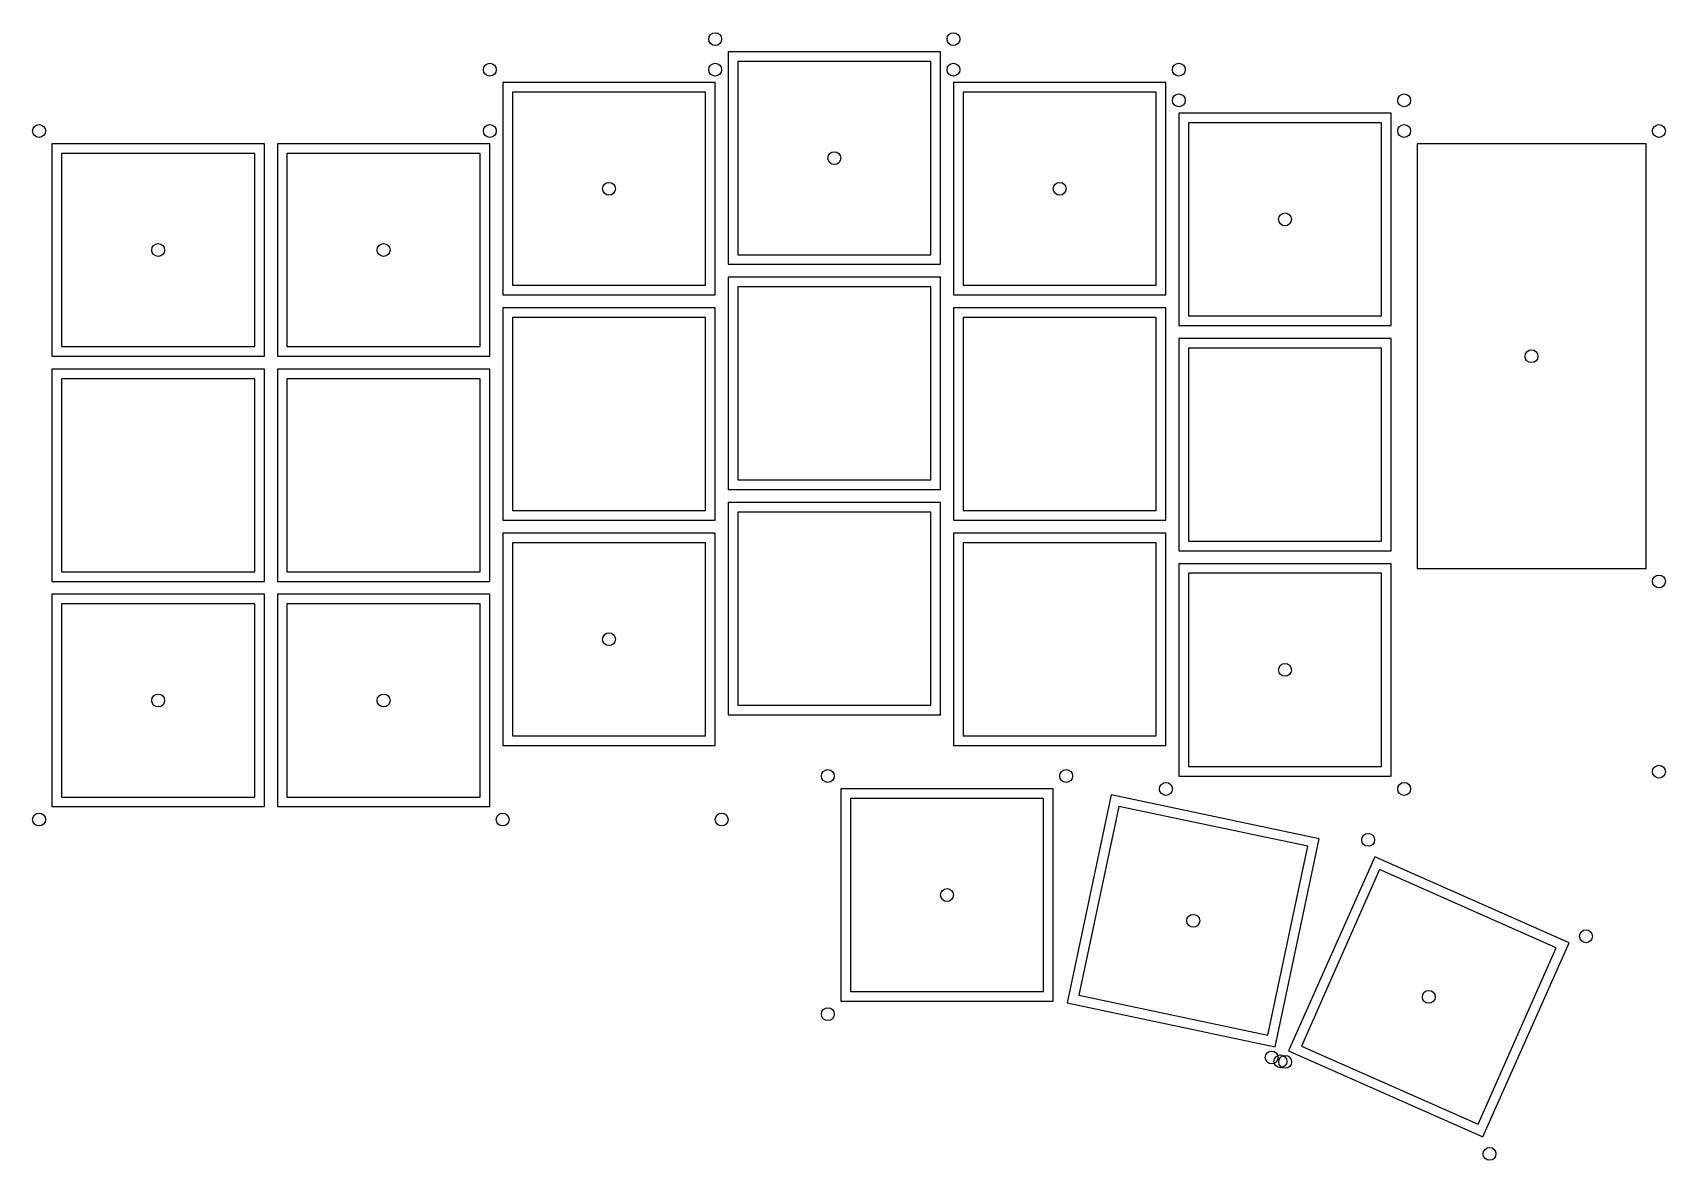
# Model space of a CAD drawing. Header units: millimetres. Extents: x -10 to 117, y -36 to 52.
import ezdxf

# ---------------------------------------------------------------- set-up
doc = ezdxf.new("R2010")
doc.units = ezdxf.units.MM

msp = doc.modelspace()

# ---------------------------------------------------------------- linework, layer by layer
for p, q in [((60.75, 50.39), (44.25, 50.39)), ((44.25, 50.39), (44.25, 33.89)), ((60, 49.64), (45, 49.64)), ((45, 49.64), (45, 34.64)), ((60, 34.64), (60, 49.64)), ((60.75, 33.89), (60.75, 50.39)), ((43.25, 48.01), (26.75, 48.01)), ((26.75, 48.01), (26.75, 31.51)), ((42.5, 47.26), (27.5, 47.26)), ((27.5, 47.26), (27.5, 32.26)), ((42.5, 32.26), (42.5, 47.26)), ((43.25, 31.51), (43.25, 48.01)), ((78.25, 48.01), (61.75, 48.01)), ((61.75, 48.01), (61.75, 31.51)), ((77.5, 47.26), (62.5, 47.26)), ((62.5, 47.26), (62.5, 32.26)), ((77.5, 32.26), (77.5, 47.26)), ((78.25, 31.51), (78.25, 48.01)), ((95.75, 45.63), (79.25, 45.63)), ((79.25, 45.63), (79.25, 29.13)), ((95, 44.88), (80, 44.88)), ((80, 44.88), (80, 29.88)), ((95, 29.88), (95, 44.88)), ((95.75, 29.13), (95.75, 45.63)), ((8.25, 43.25), (-8.25, 43.25)), ((-8.25, 43.25), (-8.25, 26.75)), ((8.25, 26.75), (8.25, 43.25)), ((25.75, 43.25), (9.25, 43.25)), ((9.25, 43.25), (9.25, 26.75)), ((25.75, 26.75), (25.75, 43.25)), ((115.53, 43.25), (97.75, 43.25)), ((97.75, 43.25), (97.75, 10.25)), ((115.53, 10.25), (115.53, 43.25)), ((7.5, 42.5), (-7.5, 42.5)), ((-7.5, 42.5), (-7.5, 27.5)), ((7.5, 27.5), (7.5, 42.5)), ((25, 42.5), (10, 42.5)), ((10, 42.5), (10, 27.5)), ((25, 27.5), (25, 42.5)), ((45, 34.64), (60, 34.64)), ((44.25, 33.89), (60.75, 33.89)), ((27.5, 32.26), (42.5, 32.26)), ((60.75, 32.89), (44.25, 32.89)), ((44.25, 32.89), (44.25, 16.39)), ((60, 32.14), (45, 32.14)), ((45, 32.14), (45, 17.14)), ((60, 17.14), (60, 32.14)), ((60.75, 16.39), (60.75, 32.89)), ((62.5, 32.26), (77.5, 32.26)), ((26.75, 31.51), (43.25, 31.51)), ((43.25, 30.51), (26.75, 30.51)), ((26.75, 30.51), (26.75, 14.01)), ((43.25, 14.01), (43.25, 30.51)), ((61.75, 31.51), (78.25, 31.51)), ((78.25, 30.51), (61.75, 30.51)), ((61.75, 30.51), (61.75, 14.01)), ((78.25, 14.01), (78.25, 30.51)), ((42.5, 29.76), (27.5, 29.76)), ((27.5, 29.76), (27.5, 14.76)), ((42.5, 14.76), (42.5, 29.76)), ((77.5, 29.76), (62.5, 29.76)), ((62.5, 29.76), (62.5, 14.76)), ((77.5, 14.76), (77.5, 29.76)), ((80, 29.88), (95, 29.88)), ((79.25, 29.13), (95.75, 29.13)), ((95.75, 28.13), (79.25, 28.13)), ((79.25, 28.13), (79.25, 11.63)), ((95.75, 11.63), (95.75, 28.13)), ((-8.25, 26.75), (8.25, 26.75)), ((-7.5, 27.5), (7.5, 27.5)), ((9.25, 26.75), (25.75, 26.75)), ((10, 27.5), (25, 27.5)), ((95, 27.38), (80, 27.38)), ((80, 27.38), (80, 12.38)), ((95, 12.38), (95, 27.38)), ((8.25, 25.75), (-8.25, 25.75)), ((-8.25, 25.75), (-8.25, 9.25)), ((8.25, 9.25), (8.25, 25.75)), ((25.75, 25.75), (9.25, 25.75)), ((9.25, 25.75), (9.25, 9.25)), ((25.75, 9.25), (25.75, 25.75)), ((7.5, 25), (-7.5, 25)), ((-7.5, 25), (-7.5, 10)), ((7.5, 10), (7.5, 25)), ((25, 25), (10, 25)), ((10, 25), (10, 10)), ((25, 10), (25, 25)), ((45, 17.14), (60, 17.14)), ((44.25, 16.39), (60.75, 16.39)), ((60.75, 15.39), (44.25, 15.39)), ((44.25, 15.39), (44.25, -1.11)), ((60.75, -1.11), (60.75, 15.39)), ((26.75, 14.01), (43.25, 14.01)), ((27.5, 14.76), (42.5, 14.76)), ((60, 14.64), (45, 14.64)), ((45, 14.64), (45, -0.36)), ((60, -0.36), (60, 14.64)), ((61.75, 14.01), (78.25, 14.01)), ((62.5, 14.76), (77.5, 14.76)), ((43.25, 13.01), (26.75, 13.01)), ((26.75, 13.01), (26.75, -3.49)), ((43.25, -3.49), (43.25, 13.01)), ((78.25, 13.01), (61.75, 13.01)), ((61.75, 13.01), (61.75, -3.49)), ((78.25, -3.49), (78.25, 13.01)), ((42.5, 12.26), (27.5, 12.26)), ((27.5, 12.26), (27.5, -2.74)), ((42.5, -2.74), (42.5, 12.26)), ((77.5, 12.26), (62.5, 12.26)), ((62.5, 12.26), (62.5, -2.74)), ((77.5, -2.74), (77.5, 12.26)), ((79.25, 11.63), (95.75, 11.63)), ((80, 12.38), (95, 12.38)), ((95.75, 10.63), (79.25, 10.63)), ((79.25, 10.63), (79.25, -5.87)), ((95.75, -5.87), (95.75, 10.63)), ((97.75, 10.25), (115.53, 10.25)), ((-8.25, 9.25), (8.25, 9.25)), ((-7.5, 10), (7.5, 10)), ((9.25, 9.25), (25.75, 9.25)), ((10, 10), (25, 10)), ((95, 9.88), (80, 9.88)), ((80, 9.88), (80, -5.12)), ((95, -5.12), (95, 9.88)), ((8.25, 8.25), (-8.25, 8.25)), ((-8.25, 8.25), (-8.25, -8.25)), ((8.25, -8.25), (8.25, 8.25)), ((25.75, 8.25), (9.25, 8.25)), ((9.25, 8.25), (9.25, -8.25)), ((25.75, -8.25), (25.75, 8.25)), ((7.5, 7.5), (-7.5, 7.5)), ((-7.5, 7.5), (-7.5, -7.5)), ((7.5, -7.5), (7.5, 7.5)), ((25, 7.5), (10, 7.5)), ((10, 7.5), (10, -7.5)), ((25, -7.5), (25, 7.5)), ((44.25, -1.11), (60.75, -1.11)), ((45, -0.36), (60, -0.36)), ((26.75, -3.49), (43.25, -3.49)), ((27.5, -2.74), (42.5, -2.74)), ((61.75, -3.49), (78.25, -3.49)), ((62.5, -2.74), (77.5, -2.74)), ((79.25, -5.87), (95.75, -5.87)), ((80, -5.12), (95, -5.12)), ((-7.5, -7.5), (7.5, -7.5)), ((10, -7.5), (25, -7.5)), ((69.5, -6.87), (53, -6.87)), ((53, -6.87), (53, -23.37)), ((69.5, -23.37), (69.5, -6.87)), ((74.01, -7.34), (70.59, -23.48)), ((90.15, -10.75), (74.01, -7.34)), ((-8.25, -8.25), (8.25, -8.25)), ((9.25, -8.25), (25.75, -8.25)), ((68.75, -7.62), (53.75, -7.62)), ((53.75, -7.62), (53.75, -22.62)), ((68.75, -22.62), (68.75, -7.62)), ((74.58, -8.23), (71.48, -22.9)), ((89.26, -11.33), (74.58, -8.23)), ((86.16, -26.01), (89.26, -11.33)), ((86.74, -26.9), (90.15, -10.75)), ((94.46, -12.15), (87.78, -27.23)), ((109.55, -18.83), (94.46, -12.15)), ((94.84, -13.14), (88.77, -26.85)), ((108.56, -19.21), (94.84, -13.14)), ((102.87, -33.91), (109.55, -18.83)), ((102.49, -32.92), (108.56, -19.21)), ((53.75, -22.62), (68.75, -22.62)), ((53, -23.37), (69.5, -23.37)), ((70.59, -23.48), (86.74, -26.9)), ((71.48, -22.9), (86.16, -26.01)), ((87.78, -27.23), (102.87, -33.91)), ((88.77, -26.85), (102.49, -32.92))]:
    msp.add_line(p, q)
for centre in [(43.25, 51.39), (61.75, 51.39), (25.75, 49.01), (43.25, 49.01), (61.75, 49.01), (79.25, 49.01), (79.25, 46.63), (96.75, 46.63), (-9.25, 44.25), (25.75, 44.25), (96.75, 44.25), (116.53, 44.25), (52.5, 42.14), (35, 39.76), (70, 39.76), (87.5, 37.38), (0, 35), (17.5, 35), (106.64, 26.75), (116.53, 9.25), (35, 4.76), (87.5, 2.38), (0, 0), (17.5, 0), (116.53, -5.53), (52, -5.87), (70.5, -5.87), (78.25, -6.87), (96.75, -6.87), (-9.25, -9.25), (26.75, -9.25), (43.75, -9.25), (93.95, -10.83), (61.25, -15.12), (80.37, -17.12), (110.87, -18.32), (98.66, -23.03), (52, -24.37), (86.46, -27.74), (87.14, -28.04), (87.51, -28.08), (103.38, -35.23)]:
    msp.add_circle(centre, 0.5)

doc.saveas('drawing.dxf')
